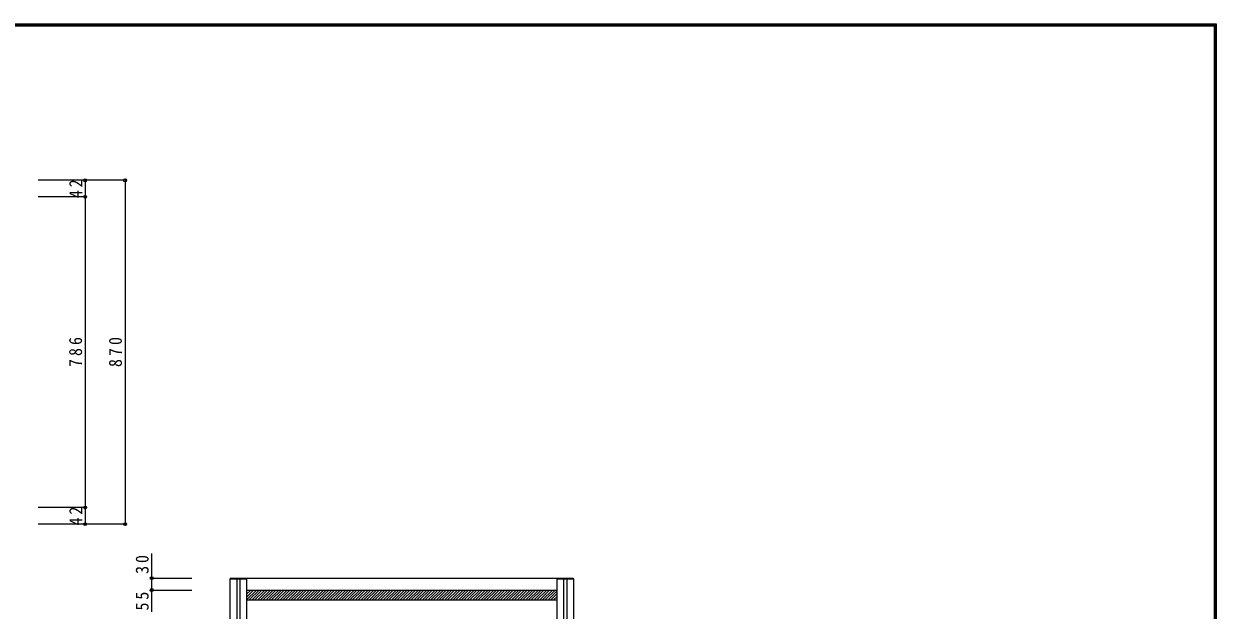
# Model space of a CAD drawing. Units: millimetres at full size, sheet at 1:15. Extents: x -3000 to 2850, y -2151 to 2088.
# Drawn here: x -170 to 2850, y 604 to 2088 of the extents above; entities that cross this region are included whole.
import ezdxf

# ---------------------------------------------------------------- set-up
doc = ezdxf.new("R2010")
doc.units = ezdxf.units.MM
doc.header["$LTSCALE"] = 15
doc.header["$PDMODE"] = 32
doc.header["$PDSIZE"] = 7.5
doc.layers.add('0-B_寸法', color=7, linetype='Continuous', lineweight=9)
doc.layers.add('F-1_枠', color=6, linetype='Continuous', lineweight=9)
doc.styles.add('ＭＳ ゴシック', font='')
doc.styles.get('ＭＳ ゴシック').set_extended_font_data('MS Gothic')

msp = doc.modelspace()

# ---------------------------------------------------------------- linework, layer by layer
at = {"layer": '0-B_寸法', "color": 3}
for p, q in [((-14.22, 1691.76), (-133.37, 1691.76)), ((-14.22, 1691.76), (-14.22, 1649.76)), ((86.73, 1691.76), (-14.22, 1691.76)), ((86.73, 1691.76), (86.73, 821.76)), ((-14.22, 1649.76), (-133.37, 1649.76)), ((-14.22, 1649.76), (-14.22, 863.76)), ((-14.22, 863.76), (-133.37, 863.76)), ((-14.22, 863.76), (-14.22, 821.76)), ((-14.22, 821.76), (-133.37, 821.76)), ((86.73, 821.76), (-14.22, 821.76)), ((154.49, 655.12), (154.49, 747.91)), ((154.49, 685.12), (255.78, 685.12)), ((154.49, 600.12), (154.49, 655.12)), ((154.49, 655.12), (255.78, 655.12))]:
    msp.add_line(p, q, dxfattribs=at)
at = {"layer": '0-B_寸法'}
for p, q in [((352.38, 683.12), (394.38, 683.12)), ((394.38, 685.12), (394.38, -1714.88)), ((394.38, 685.12), (1180.38, 685.12)), ((1180.38, 685.12), (1180.38, -1714.88)), ((405.27, 655.12), (394.38, 644.22)), ((412.34, 655.12), (394.38, 637.15)), ((394.38, 655.12), (1180.38, 655.12)), ((419.41, 655.12), (394.41, 630.12)), ((426.48, 655.12), (401.48, 630.12)), ((433.55, 655.12), (408.55, 630.12)), ((440.62, 655.12), (415.62, 630.12)), ((447.7, 655.12), (422.7, 630.12)), ((454.77, 655.12), (429.77, 630.12)), ((461.84, 655.12), (436.84, 630.12)), ((468.91, 655.12), (443.91, 630.12)), ((475.98, 655.12), (450.98, 630.12)), ((483.05, 655.12), (458.05, 630.12)), ((490.12, 655.12), (465.12, 630.12)), ((497.19, 655.12), (472.19, 630.12)), ((504.26, 655.12), (479.26, 630.12)), ((511.34, 655.12), (486.34, 630.12)), ((518.41, 655.12), (493.41, 630.12)), ((525.48, 655.12), (500.48, 630.12)), ((532.55, 655.12), (507.55, 630.12)), ((539.62, 655.12), (514.62, 630.12)), ((546.69, 655.12), (521.69, 630.12)), ((553.76, 655.12), (528.76, 630.12)), ((560.83, 655.12), (535.83, 630.12)), ((567.9, 655.12), (542.9, 630.12)), ((574.97, 655.12), (549.97, 630.12)), ((582.05, 655.12), (557.05, 630.12)), ((589.12, 655.12), (564.12, 630.12)), ((596.19, 655.12), (571.19, 630.12)), ((603.26, 655.12), (578.26, 630.12)), ((610.33, 655.12), (585.33, 630.12)), ((617.4, 655.12), (592.4, 630.12)), ((624.47, 655.12), (599.47, 630.12)), ((631.54, 655.12), (606.54, 630.12)), ((638.61, 655.12), (613.61, 630.12)), ((645.69, 655.12), (620.69, 630.12)), ((652.76, 655.12), (627.76, 630.12)), ((659.83, 655.12), (634.83, 630.12)), ((666.9, 655.12), (641.9, 630.12)), ((673.97, 655.12), (648.97, 630.12)), ((681.04, 655.12), (656.04, 630.12)), ((688.11, 655.12), (663.11, 630.12)), ((695.18, 655.12), (670.18, 630.12)), ((702.25, 655.12), (677.25, 630.12)), ((709.33, 655.12), (684.33, 630.12)), ((716.4, 655.12), (691.4, 630.12)), ((723.47, 655.12), (698.47, 630.12)), ((730.54, 655.12), (705.54, 630.12)), ((737.61, 655.12), (712.61, 630.12)), ((744.68, 655.12), (719.68, 630.12)), ((751.75, 655.12), (726.75, 630.12)), ((758.82, 655.12), (733.82, 630.12)), ((765.89, 655.12), (740.89, 630.12)), ((772.96, 655.12), (747.96, 630.12)), ((780.04, 655.12), (755.04, 630.12)), ((787.11, 655.12), (762.11, 630.12)), ((794.18, 655.12), (769.18, 630.12)), ((801.25, 655.12), (776.25, 630.12)), ((808.32, 655.12), (783.32, 630.12)), ((815.39, 655.12), (790.39, 630.12)), ((822.46, 655.12), (797.46, 630.12)), ((829.53, 655.12), (804.53, 630.12)), ((836.6, 655.12), (811.6, 630.12)), ((843.68, 655.12), (818.68, 630.12)), ((850.75, 655.12), (825.75, 630.12)), ((857.82, 655.12), (832.82, 630.12)), ((864.89, 655.12), (839.89, 630.12)), ((871.96, 655.12), (846.96, 630.12)), ((879.03, 655.12), (854.03, 630.12)), ((886.1, 655.12), (861.1, 630.12)), ((893.17, 655.12), (868.17, 630.12)), ((900.24, 655.12), (875.24, 630.12)), ((907.31, 655.12), (882.31, 630.12)), ((914.39, 655.12), (889.39, 630.12)), ((921.46, 655.12), (896.46, 630.12)), ((928.53, 655.12), (903.53, 630.12)), ((935.6, 655.12), (910.6, 630.12)), ((942.67, 655.12), (917.67, 630.12)), ((949.74, 655.12), (924.74, 630.12)), ((956.81, 655.12), (931.81, 630.12)), ((963.88, 655.12), (938.88, 630.12)), ((970.95, 655.12), (945.95, 630.12)), ((978.03, 655.12), (953.03, 630.12)), ((985.1, 655.12), (960.1, 630.12)), ((992.17, 655.12), (967.17, 630.12)), ((999.24, 655.12), (974.24, 630.12)), ((1006.31, 655.12), (981.31, 630.12)), ((1013.38, 655.12), (988.38, 630.12)), ((1020.45, 655.12), (995.45, 630.12)), ((1027.52, 655.12), (1002.52, 630.12)), ((1034.59, 655.12), (1009.59, 630.12)), ((1041.67, 655.12), (1016.67, 630.12)), ((1048.74, 655.12), (1023.74, 630.12)), ((1055.81, 655.12), (1030.81, 630.12)), ((1062.88, 655.12), (1037.88, 630.12)), ((1069.95, 655.12), (1044.95, 630.12)), ((1077.02, 655.12), (1052.02, 630.12)), ((1084.09, 655.12), (1059.09, 630.12)), ((1091.16, 655.12), (1066.16, 630.12)), ((1098.23, 655.12), (1073.23, 630.12)), ((1105.3, 655.12), (1080.3, 630.12)), ((1112.38, 655.12), (1087.38, 630.12)), ((1119.45, 655.12), (1094.45, 630.12)), ((1126.52, 655.12), (1101.52, 630.12)), ((1133.59, 655.12), (1108.59, 630.12)), ((1140.66, 655.12), (1115.66, 630.12)), ((1147.73, 655.12), (1122.73, 630.12)), ((1154.8, 655.12), (1129.8, 630.12)), ((1161.87, 655.12), (1136.87, 630.12)), ((1168.94, 655.12), (1143.94, 630.12)), ((1176.02, 655.12), (1151.02, 630.12)), ((1180.38, 652.4), (1158.09, 630.12)), ((1180.38, 645.33), (1165.16, 630.12)), ((1180.38, 638.26), (1172.23, 630.12)), ((394.38, 630.12), (1180.38, 630.12))]:
    msp.add_line(p, q, dxfattribs=at)
at = {"layer": '0-B_寸法', "color": 5}
for p, q in [((353.38, 685.12), (393.38, 685.12)), ((353.38, 685.12), (353.38, 683.12)), ((369.48, 683.12), (369.48, -1712.88)), ((377.28, 683.12), (377.28, -1712.88)), ((393.38, 685.12), (393.38, 683.12)), ((1181.38, 685.12), (1221.38, 685.12)), ((1181.38, 685.12), (1181.38, 683.12)), ((1197.48, 683.12), (1197.48, -1712.88)), ((1205.28, 683.12), (1205.28, -1712.88)), ((1221.38, 685.12), (1221.38, 683.12))]:
    msp.add_line(p, q, dxfattribs=at)
at = {"layer": '0-B_寸法'}
for points in [[(352.38, 683.12), (352.38, -1712.88), (394.38, -1712.88)], [(1180.38, 683.12), (1222.38, 683.12), (1222.38, -1712.88)]]:
    msp.add_lwpolyline(points, dxfattribs=at)
at = {"layer": '0-B_寸法', "color": 3}
for p in [(-14.22, 1691.76), (86.73, 1691.76), (-14.22, 1649.76), (-14.22, 863.76), (-14.22, 821.76), (86.73, 821.76), (154.49, 685.12), (154.49, 655.12)]:
    msp.add_point(p, dxfattribs=at)
at = {"layer": 'F-1_枠'}
for p, q in [((-3000, 2087.5), (2850, 2087.5)), ((-3000, 2085), (2850, 2085)), ((2845, 2087.5), (2845, -2102.5)), ((2847.5, 2087.5), (2847.5, -2102.5)), ((2850, 2087.5), (2850, -2102.5)), ((-3000, 2082.5), (2850, 2082.5))]:
    msp.add_line(p, q, dxfattribs=at)

# ---------------------------------------------------------------- texts
at = {"layer": '0-B_寸法', "char_height": 32.99, "attachment_point": 7, "rotation": 90, "style": 'ＭＳ ゴシック'}
for s, insert in [('\\T1.36;\\W0.9;42', (-21.72, 1646.38)), ('\\T1.38;\\W0.9;786', (-21.72, 1219.26)), ('\\T1.38;\\W0.9;870', (79.23, 1219.26)), ('\\T1.36;\\W0.9;42', (-21.72, 818.38)), ('\\T1.36;\\W0.9;30', (146.99, 695.92)), ('\\T1.36;\\W0.9;55', (146.99, 603.24))]:
    msp.add_mtext(s, dxfattribs=dict(at, insert=insert))

doc.saveas('drawing.dxf')
